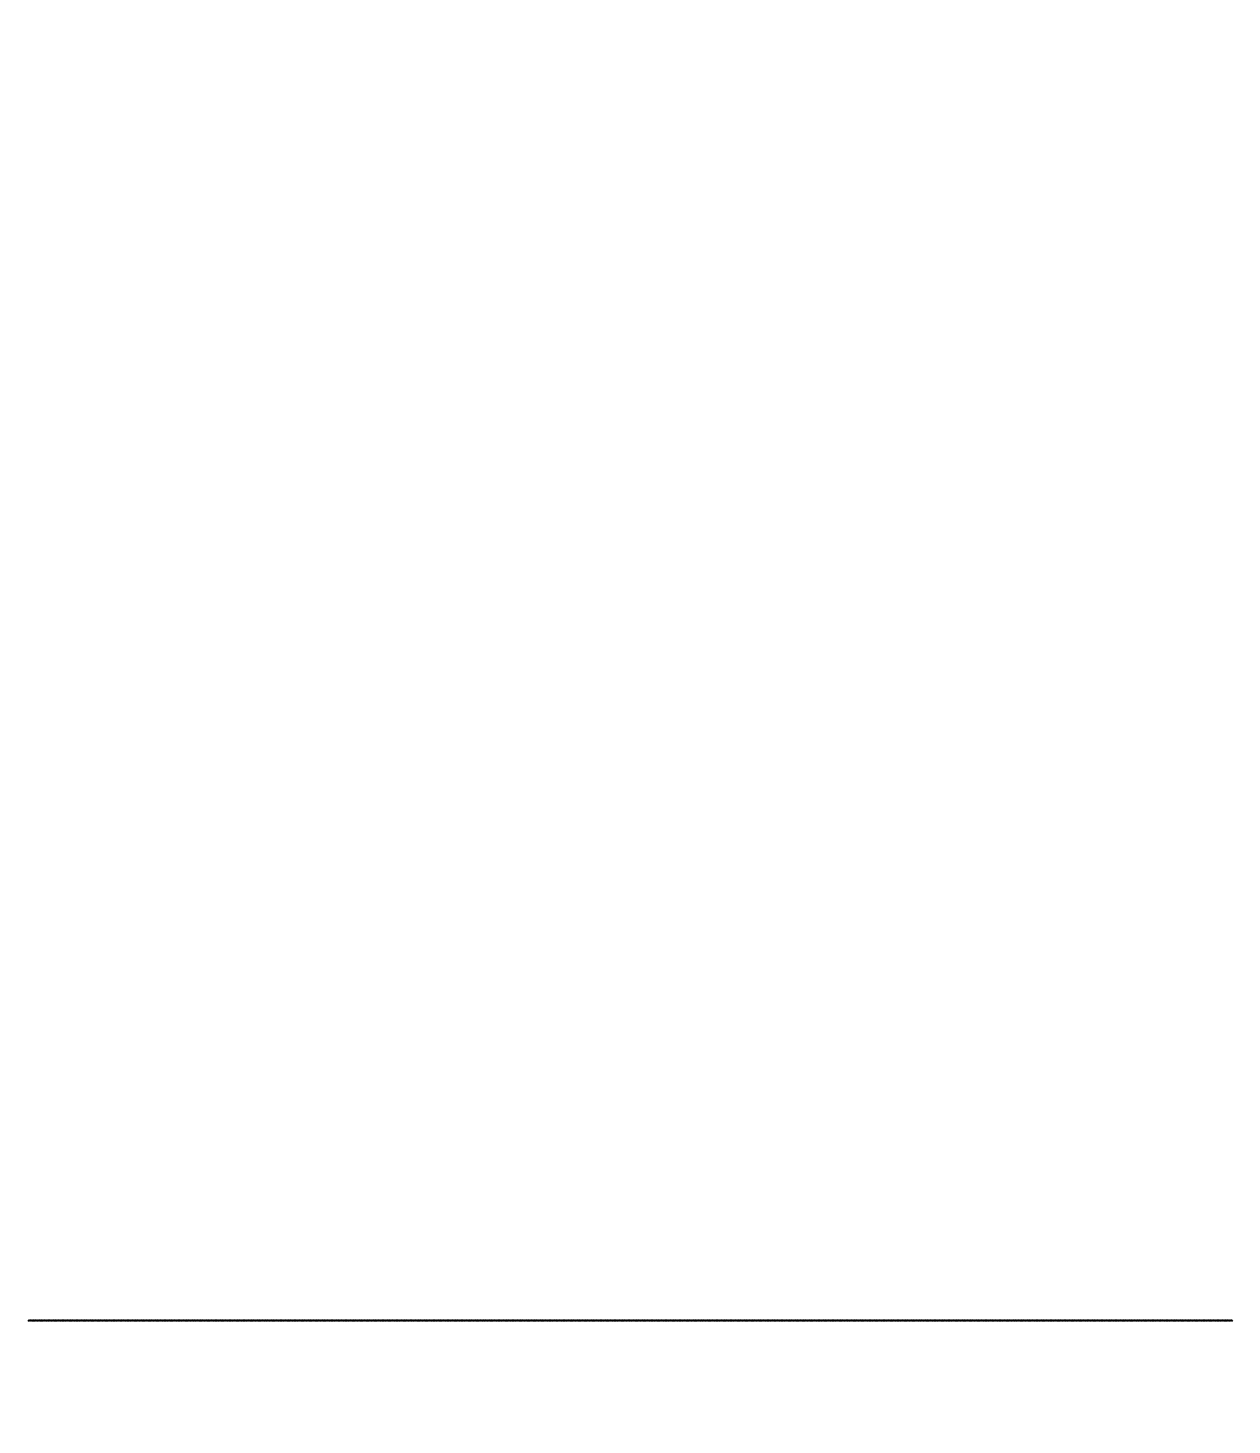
# Model space of a CAD drawing. Header units: millimetres. Extents: x 0 to 7618, y 0 to 6412.
# Drawn here: x 2834 to 3306, y 1346 to 1894 of the extents above; entities that cross this region are included whole.
import ezdxf

# ---------------------------------------------------------------- set-up
doc = ezdxf.new("R2010")
doc.units = ezdxf.units.MM
doc.styles.get("Standard").update_dxf_attribs({"font": 'arial.ttf'})
doc.dimstyles.new('ISO-25', dxfattribs={"dimtxt": 100, "dimasz": 100, "dimexe": 1.25, "dimexo": 0.625, "dimtad": 1, "dimtih": 1, "dimtoh": 1, "dimtxsty": 'Standard', "dimcen": 2.5, "dimadec": 0, "dimazin": 0, "dimtfac": 1, "dimtmove": 0, "dimatfit": 3, "dimfxl": 1, "dimfxlon": 1, "dimarcsym": 0})

# ---------------------------------------------------------------- blocks, each defined once
blk = doc.blocks.new('*D4')
at = {"color": 0, "lineweight": -2, "transparency": 16777216}
for p, q in [((1554.2, 902.31), (1554.2, 900.06)), ((1654.2, 901.31), (3557.48, 901.31)), ((3657.48, 902.31), (3657.48, 900.06))]:
    blk.add_line(p, q, dxfattribs=at)
at = {"color": 0, "transparency": 16777216}
for points in [[(1654.2, 917.97), (1654.2, 884.64), (1554.2, 901.31)], [(3557.48, 917.97), (3557.48, 884.64), (3657.48, 901.31)]]:
    blk.add_solid(points, dxfattribs=at)
at = {"layer": 'Defpoints', "color": 0, "transparency": 16777216}
for p in [(1554.2, 1594.38), (3657.48, 1547.63), (3657.48, 901.31)]:
    blk.add_point(p, dxfattribs=at)
at = {"color": 0, "transparency": 16777216, "insert": (2605.84, 966.02), "char_height": 100, "attachment_point": 5}
blk.add_mtext('2103,27 [6\'-11"]', dxfattribs=at)
blk = doc.blocks.new('*D18')
at = {"color": 0, "lineweight": -2, "transparency": 16777216}
for p, q in [((3475.51, 2734.23), (3657.48, 2859.13)), ((3657.48, 2859.13), (3657.48, 1696.15)), ((3475.51, 2735.23), (3475.51, 2734.23))]:
    blk.add_line(p, q, dxfattribs=at)
at = {"layer": 'Defpoints', "color": 0, "transparency": 16777216}
for p in [(3475.51, 2934.23), (3657.48, 2659.13), (0, 0)]:
    blk.add_point(p, dxfattribs=at)
at = {"color": 0, "transparency": 16777216, "insert": (3592.76, 2177.33), "char_height": 100, "attachment_point": 5, "rotation": 90}
blk.add_mtext('3475,51 [11\'-5"]', dxfattribs=at)

msp = doc.modelspace()

# ---------------------------------------------------------------- linework, layer by layer
msp.add_lwpolyline([(2833.528, 1387.073, 0.5205671), (2834.028, 1387.073, 0.5205671), (2834.528, 1387.073, 0.5205671), (2835.028, 1387.073, 0.5205671), (2835.528, 1387.073, 0.5205671), (2836.028, 1387.073, 0.5205671), (2836.528, 1387.073, 0.5205671), (2837.028, 1387.073, 0.5205671), (2837.528, 1387.073, 0.5205671), (2838.028, 1387.073, 0.5205671), (2838.528, 1387.073, 0.5205671), (2839.028, 1387.073, 0.5205671), (2839.528, 1387.073, 0.5205671), (2840.028, 1387.073, 0.5205671), (2840.528, 1387.073, 0.5205671), (2841.028, 1387.073, 0.5205671), (2841.528, 1387.073, 0.5205671), (2842.028, 1387.073, 0.5205671), (2842.528, 1387.073, 0.5205671), (2843.028, 1387.073, 0.5205671), (2843.528, 1387.073, 0.5205671), (2844.028, 1387.073, 0.5205671), (2844.528, 1387.073, 0.5205671), (2845.028, 1387.073, 0.5205671), (2845.528, 1387.073, 0.5205671), (2846.028, 1387.073, 0.5205671), (2846.528, 1387.073, 0.5205671), (2847.028, 1387.073, 0.5205671), (2847.528, 1387.073, 0.5205671), (2848.028, 1387.073, 0.5205671), (2848.528, 1387.073, 0.5205671), (2849.028, 1387.073, 0.5205671), (2849.528, 1387.073, 0.5205671), (2850.028, 1387.073, 0.5205671), (2850.528, 1387.073, 0.5205671), (2851.028, 1387.073, 0.5205671), (2851.528, 1387.073, 0.5205671), (2852.028, 1387.073, 0.5205671), (2852.528, 1387.073, 0.5205671), (2853.028, 1387.073, 0.5205671), (2853.528, 1387.073, 0.5205671), (2854.028, 1387.073, 0.5205671), (2854.528, 1387.073, 0.5205671), (2855.028, 1387.073, 0.5205671), (2855.528, 1387.073, 0.5205671), (2856.028, 1387.073, 0.5205671), (2856.528, 1387.073, 0.5205671), (2857.028, 1387.073, 0.5205671), (2857.528, 1387.073, 0.5205671), (2858.028, 1387.073, 0.5205671), (2858.528, 1387.073, 0.5205671), (2859.028, 1387.073, 0.5205671), (2859.528, 1387.073, 0.5205671), (2860.028, 1387.073, 0.5205671), (2860.528, 1387.073, 0.5205671), (2861.028, 1387.073, 0.5205671), (2861.528, 1387.073, 0.5205671), (2862.028, 1387.073, 0.5205671), (2862.528, 1387.073, 0.5205671), (2863.028, 1387.073, 0.5205671), (2863.528, 1387.073, 0.5205671), (2864.028, 1387.073, 0.5205671), (2864.528, 1387.073, 0.5205671), (2865.028, 1387.073, 0.5205671), (2865.528, 1387.073, 0.5205671), (2866.028, 1387.073, 0.5205671), (2866.528, 1387.073, 0.5205671), (2867.028, 1387.073, 0.5205671), (2867.528, 1387.073, 0.5205671), (2868.028, 1387.073, 0.5205671), (2868.528, 1387.073, 0.5205671), (2869.028, 1387.073, 0.5205671), (2869.528, 1387.073, 0.5205671), (2870.028, 1387.073, 0.5205671), (2870.528, 1387.073, 0.5205671), (2871.028, 1387.073, 0.5205671), (2871.528, 1387.073, 0.5205671), (2872.028, 1387.073, 0.5205671), (2872.528, 1387.073, 0.5205671), (2873.028, 1387.073, 0.5205671), (2873.528, 1387.073, 0.5205671), (2874.028, 1387.073, 0.5205671), (2874.528, 1387.073, 0.5205671), (2875.028, 1387.073, 0.5205671), (2875.528, 1387.073, 0.5205671), (2876.028, 1387.073, 0.5205671), (2876.528, 1387.073, 0.5205671), (2877.028, 1387.073, 0.5205671), (2877.528, 1387.073, 0.5205671), (2878.028, 1387.073, 0.5205671), (2878.528, 1387.073, 0.5205671), (2879.028, 1387.073, 0.5205671), (2879.528, 1387.073, 0.5205671), (2880.028, 1387.073, 0.5205671), (2880.528, 1387.073, 0.5205671), (2881.028, 1387.073, 0.5205671), (2881.528, 1387.073, 0.5205671), (2882.028, 1387.073, 0.5205671), (2882.528, 1387.073, 0.5205671), (2883.028, 1387.073, 0.5205671), (2883.528, 1387.073, 0.5205671), (2884.028, 1387.073, 0.5205671), (2884.528, 1387.073, 0.5205671), (2885.028, 1387.073, 0.5205671), (2885.528, 1387.073, 0.5205671), (2886.028, 1387.073, 0.5205671), (2886.528, 1387.073, 0.5205671), (2887.028, 1387.073, 0.5205671), (2887.528, 1387.073, 0.5205671), (2888.028, 1387.073, 0.5205671), (2888.528, 1387.073, 0.5205671), (2889.028, 1387.073, 0.5205671), (2889.528, 1387.073, 0.5205671), (2890.028, 1387.073, 0.5205671), (2890.528, 1387.073, 0.5205671), (2891.028, 1387.073, 0.5205671), (2891.528, 1387.073, 0.5205671), (2892.028, 1387.073, 0.5205671), (2892.528, 1387.073, 0.5205671), (2893.028, 1387.073, 0.5205671), (2893.528, 1387.073, 0.5205671), (2894.028, 1387.073, 0.5205671), (2894.528, 1387.073, 0.5205671), (2895.028, 1387.073, 0.5205671), (2895.528, 1387.073, 0.5205671), (2896.028, 1387.073, 0.5205671), (2896.528, 1387.073, 0.5205671), (2897.028, 1387.073, 0.5205671), (2897.528, 1387.073, 0.5205671), (2898.028, 1387.073, 0.5205671), (2898.528, 1387.073, 0.5205671), (2899.028, 1387.073, 0.5205671), (2899.528, 1387.073, 0.5205671), (2900.028, 1387.073, 0.5205671), (2900.528, 1387.073, 0.5205671), (2901.028, 1387.073, 0.5205671), (2901.528, 1387.073, 0.5205671), (2902.028, 1387.073, 0.5205671), (2902.528, 1387.073, 0.5205671), (2903.028, 1387.073, 0.5205671), (2903.528, 1387.073, 0.5205671), (2904.028, 1387.073, 0.5205671), (2904.528, 1387.073, 0.5205671), (2905.028, 1387.073, 0.5205671), (2905.528, 1387.073, 0.5205671), (2906.028, 1387.073, 0.5205671), (2906.528, 1387.073, 0.5205671), (2907.028, 1387.073, 0.5205671), (2907.528, 1387.073, 0.5205671), (2908.028, 1387.073, 0.5205671), (2908.528, 1387.073, 0.5205671), (2909.028, 1387.073, 0.5205671), (2909.528, 1387.073, 0.5205671), (2910.028, 1387.073, 0.5205671), (2910.528, 1387.073, 0.5205671), (2911.028, 1387.073, 0.5205671), (2911.528, 1387.073, 0.5205671), (2912.028, 1387.073, 0.5205671), (2912.528, 1387.073, 0.5205671), (2913.028, 1387.073, 0.5205671), (2913.528, 1387.073, 0.5205671), (2914.028, 1387.073, 0.5205671), (2914.528, 1387.073, 0.5205671), (2915.028, 1387.073, 0.5205671), (2915.528, 1387.073, 0.5205671), (2916.028, 1387.073, 0.5205671), (2916.528, 1387.073, 0.5205671), (2917.028, 1387.073, 0.5205671), (2917.528, 1387.073, 0.5205671), (2918.028, 1387.073, 0.5205671), (2918.528, 1387.073, 0.5205671), (2919.028, 1387.073, 0.5205671), (2919.528, 1387.073, 0.5205671), (2920.028, 1387.073, 0.5205671), (2920.528, 1387.073, 0.5205671), (2921.028, 1387.073, 0.5205671), (2921.528, 1387.073, 0.5205671), (2922.028, 1387.073, 0.5205671), (2922.528, 1387.073, 0.5205671), (2923.028, 1387.073, 0.5205671), (2923.528, 1387.073, 0.5205671), (2924.028, 1387.073, 0.5205671), (2924.528, 1387.073, 0.5205671), (2925.028, 1387.073, 0.5205671), (2925.528, 1387.073, 0.5205671), (2926.028, 1387.073, 0.5205671), (2926.528, 1387.073, 0.5205671), (2927.028, 1387.073, 0.5205671), (2927.528, 1387.073, 0.5205671), (2928.028, 1387.073, 0.5205671), (2928.528, 1387.073, 0.5205671), (2929.028, 1387.073, 0.5205671), (2929.528, 1387.073, 0.5205671), (2930.028, 1387.073, 0.5205671), (2930.528, 1387.073, 0.5205671), (2931.028, 1387.073, 0.5205671), (2931.528, 1387.073, 0.5205671), (2932.028, 1387.073, 0.5205671), (2932.528, 1387.073, 0.5205671), (2933.028, 1387.073, 0.5205671), (2933.528, 1387.073, 0.5205671), (2934.028, 1387.073, 0.5205671), (2934.528, 1387.073, 0.5205671), (2935.028, 1387.073, 0.5205671), (2935.528, 1387.073, 0.5205671), (2936.028, 1387.073, 0.5205671), (2936.528, 1387.073, 0.5205671), (2937.028, 1387.073, 0.5205671), (2937.528, 1387.073, 0.5205671), (2938.028, 1387.073, 0.5205671), (2938.528, 1387.073, 0.5205671), (2939.028, 1387.073, 0.5205671), (2939.528, 1387.073, 0.5205671), (2940.028, 1387.073, 0.5205671), (2940.528, 1387.073, 0.5205671), (2941.028, 1387.073, 0.5205671), (2941.528, 1387.073, 0.5205671), (2942.028, 1387.073, 0.5205671), (2942.528, 1387.073, 0.5205671), (2943.028, 1387.073, 0.5205671), (2943.528, 1387.073, 0.5205671), (2944.028, 1387.073, 0.5205671), (2944.528, 1387.073, 0.5205671), (2945.028, 1387.073, 0.5205671), (2945.528, 1387.073, 0.5205671), (2946.028, 1387.073, 0.5205671), (2946.528, 1387.073, 0.5205671), (2947.028, 1387.073, 0.5205671), (2947.528, 1387.073, 0.5205671), (2948.028, 1387.073, 0.5205671), (2948.528, 1387.073, 0.5205671), (2949.028, 1387.073, 0.5205671), (2949.528, 1387.073, 0.5205671), (2950.028, 1387.073, 0.5205671), (2950.528, 1387.073, 0.5205671), (2951.028, 1387.073, 0.5205671), (2951.528, 1387.073, 0.5205671), (2952.028, 1387.073, 0.5205671), (2952.528, 1387.073, 0.5205671), (2953.028, 1387.073, 0.5205671), (2953.528, 1387.073, 0.5205671), (2954.028, 1387.073, 0.5205671), (2954.528, 1387.073, 0.5205671), (2955.028, 1387.073, 0.5205671), (2955.528, 1387.073, 0.5205671), (2956.028, 1387.073, 0.5205671), (2956.528, 1387.073, 0.5205671), (2957.028, 1387.073, 0.5205671), (2957.528, 1387.073, 0.5205671), (2958.028, 1387.073, 0.5205671), (2958.528, 1387.073, 0.5205671), (2959.028, 1387.073, 0.5205671), (2959.528, 1387.073, 0.5205671), (2960.028, 1387.073, 0.5205671), (2960.528, 1387.073, 0.5205671), (2961.028, 1387.073, 0.5205671), (2961.528, 1387.073, 0.5205671), (2962.028, 1387.073, 0.5205671), (2962.528, 1387.073, 0.5205671), (2963.028, 1387.073, 0.5205671), (2963.528, 1387.073, 0.5205671), (2964.028, 1387.073, 0.5205671), (2964.528, 1387.073, 0.5205671), (2965.028, 1387.073, 0.5205671), (2965.528, 1387.073, 0.5205671), (2966.028, 1387.073, 0.5205671), (2966.528, 1387.073, 0.5205671), (2967.028, 1387.073, 0.5205671), (2967.528, 1387.073, 0.5205671), (2968.028, 1387.073, 0.5205671), (2968.528, 1387.073, 0.5205671), (2969.028, 1387.073, 0.5205671), (2969.528, 1387.073, 0.5205671), (2970.028, 1387.073, 0.5205671), (2970.528, 1387.073, 0.5205671), (2971.028, 1387.073, 0.5205671), (2971.528, 1387.073, 0.5205671), (2972.028, 1387.073, 0.5205671), (2972.528, 1387.073, 0.5205671), (2973.028, 1387.073, 0.5205671), (2973.528, 1387.073, 0.5205671), (2974.028, 1387.073, 0.5205671), (2974.528, 1387.073, 0.5205671), (2975.028, 1387.073, 0.5205671), (2975.528, 1387.073, 0.5205671), (2976.028, 1387.073, 0.5205671), (2976.528, 1387.073, 0.5205671), (2977.028, 1387.073, 0.5205671), (2977.528, 1387.073, 0.5205671), (2978.028, 1387.073, 0.5205671), (2978.528, 1387.073, 0.5205671), (2979.028, 1387.073, 0.5205671), (2979.528, 1387.073, 0.5205671), (2980.028, 1387.073, 0.5205671), (2980.528, 1387.073, 0.5205671), (2981.028, 1387.073, 0.5205671), (2981.528, 1387.073, 0.5205671), (2982.028, 1387.073, 0.5205671), (2982.528, 1387.073, 0.5205671), (2983.028, 1387.073, 0.5205671), (2983.528, 1387.073, 0.5205671), (2984.028, 1387.073, 0.5205671), (2984.528, 1387.073, 0.5205671), (2985.028, 1387.073, 0.5205671), (2985.528, 1387.073, 0.5205671), (2986.028, 1387.073, 0.5205671), (2986.528, 1387.073, 0.5205671), (2987.028, 1387.073, 0.5205671), (2987.528, 1387.073, 0.5205671), (2988.028, 1387.073, 0.5205671), (2988.528, 1387.073, 0.5205671), (2989.028, 1387.073, 0.5205671), (2989.528, 1387.073, 0.5205671), (2990.028, 1387.073, 0.5205671), (2990.528, 1387.073, 0.5205671), (2991.028, 1387.073, 0.5205671), (2991.528, 1387.073, 0.5205671), (2992.028, 1387.073, 0.5205671), (2992.528, 1387.073, 0.5205671), (2993.028, 1387.073, 0.5205671), (2993.528, 1387.073, 0.5205671), (2994.028, 1387.073, 0.5205671), (2994.528, 1387.073, 0.5205671), (2995.028, 1387.073, 0.5205671), (2995.528, 1387.073, 0.5205671), (2996.028, 1387.073, 0.5205671), (2996.528, 1387.073, 0.5205671), (2997.028, 1387.073, 0.5205671), (2997.528, 1387.073, 0.5205671), (2998.028, 1387.073, 0.5205671), (2998.528, 1387.073, 0.5205671), (2999.028, 1387.073, 0.5205671), (2999.528, 1387.073, 0.5205671), (3000.028, 1387.073, 0.5205671), (3000.528, 1387.073, 0.5205671), (3001.028, 1387.073, 0.5205671), (3001.528, 1387.073, 0.5205671), (3002.028, 1387.073, 0.5205671), (3002.528, 1387.073, 0.5205671), (3003.028, 1387.073, 0.5205671), (3003.528, 1387.073, 0.5205671), (3004.028, 1387.073, 0.5205671), (3004.528, 1387.073, 0.5205671), (3005.028, 1387.073, 0.5205671), (3005.528, 1387.073, 0.5205671), (3006.028, 1387.073, 0.5205671), (3006.528, 1387.073, 0.5205671), (3007.028, 1387.073, 0.5205671), (3007.528, 1387.073, 0.5205671), (3008.028, 1387.073, 0.5205671), (3008.528, 1387.073, 0.5205671), (3009.028, 1387.073, 0.5205671), (3009.528, 1387.073, 0.5205671), (3010.028, 1387.073, 0.5205671), (3010.528, 1387.073, 0.5205671), (3011.028, 1387.073, 0.5205671), (3011.528, 1387.073, 0.5205671), (3012.028, 1387.073, 0.5205671), (3012.528, 1387.073, 0.5205671), (3013.028, 1387.073, 0.5205671), (3013.528, 1387.073, 0.5205671), (3014.028, 1387.073, 0.5205671), (3014.528, 1387.073, 0.5205671), (3015.028, 1387.073, 0.5205671), (3015.528, 1387.073, 0.5205671), (3016.028, 1387.073, 0.5205671), (3016.528, 1387.073, 0.5205671), (3017.028, 1387.073, 0.5205671), (3017.528, 1387.073, 0.5205671), (3018.028, 1387.073, 0.5205671), (3018.528, 1387.073, 0.5205671), (3019.028, 1387.073, 0.5205671), (3019.528, 1387.073, 0.5205671), (3020.028, 1387.073, 0.5205671), (3020.528, 1387.073, 0.5205671), (3021.028, 1387.073, 0.5205671), (3021.528, 1387.073, 0.5205671), (3022.028, 1387.073, 0.5205671), (3022.528, 1387.073, 0.5205671), (3023.028, 1387.073, 0.5205671), (3023.528, 1387.073, 0.5205671), (3024.028, 1387.073, 0.5205671), (3024.528, 1387.073, 0.5205671), (3025.028, 1387.073, 0.5205671), (3025.528, 1387.073, 0.5205671), (3026.028, 1387.073, 0.5205671), (3026.528, 1387.073, 0.5205671), (3027.028, 1387.073, 0.5205671), (3027.528, 1387.073, 0.5205671), (3028.028, 1387.073, 0.5205671), (3028.528, 1387.073, 0.5205671), (3029.028, 1387.073, 0.5205671), (3029.528, 1387.073, 0.5205671), (3030.028, 1387.073, 0.5205671), (3030.528, 1387.073, 0.5205671), (3031.028, 1387.073, 0.5205671), (3031.528, 1387.073, 0.5205671), (3032.028, 1387.073, 0.5205671), (3032.528, 1387.073, 0.5205671), (3033.028, 1387.073, 0.5205671), (3033.528, 1387.073, 0.5205671), (3034.028, 1387.073, 0.5205671), (3034.528, 1387.073, 0.5205671), (3035.028, 1387.073, 0.5205671), (3035.528, 1387.073, 0.5205671), (3036.028, 1387.073, 0.5205671), (3036.528, 1387.073, 0.5205671), (3037.028, 1387.073, 0.5205671), (3037.528, 1387.073, 0.5205671), (3038.028, 1387.073, 0.5205671), (3038.528, 1387.073, 0.5205671), (3039.028, 1387.073, 0.5205671), (3039.528, 1387.073, 0.5205671), (3040.028, 1387.073, 0.5205671), (3040.528, 1387.073, 0.5205671), (3041.028, 1387.073, 0.5205671), (3041.528, 1387.073, 0.5205671), (3042.028, 1387.073, 0.5205671), (3042.528, 1387.073, 0.5205671), (3043.028, 1387.073, 0.5205671), (3043.528, 1387.073, 0.5205671), (3044.028, 1387.073, 0.5205671), (3044.528, 1387.073, 0.5205671), (3045.028, 1387.073, 0.5205671), (3045.528, 1387.073, 0.5205671), (3046.028, 1387.073, 0.5205671), (3046.528, 1387.073, 0.5205671), (3047.028, 1387.073, 0.5205671), (3047.528, 1387.073, 0.5205671), (3048.028, 1387.073, 0.5205671), (3048.528, 1387.073, 0.5205671), (3049.028, 1387.073, 0.5205671), (3049.528, 1387.073, 0.5205671), (3050.028, 1387.073, 0.5205671), (3050.528, 1387.073, 0.5205671), (3051.028, 1387.073, 0.5205671), (3051.528, 1387.073, 0.5205671), (3052.028, 1387.073, 0.5205671), (3052.528, 1387.073, 0.5205671), (3053.028, 1387.073, 0.5205671), (3053.528, 1387.073, 0.5205671), (3054.028, 1387.073, 0.5205671), (3054.528, 1387.073, 0.5205671), (3055.028, 1387.073, 0.5205671), (3055.528, 1387.073, 0.5205671), (3056.028, 1387.073, 0.5205671), (3056.528, 1387.073, 0.5205671), (3057.028, 1387.073, 0.5205671), (3057.528, 1387.073, 0.5205671), (3058.028, 1387.073, 0.5205671), (3058.528, 1387.073, 0.5205671), (3059.028, 1387.073, 0.5205671), (3059.528, 1387.073, 0.5205671), (3060.028, 1387.073, 0.5205671), (3060.528, 1387.073, 0.5205671), (3061.028, 1387.073, 0.5205671), (3061.528, 1387.073, 0.5205671), (3062.028, 1387.073, 0.5205671), (3062.528, 1387.073, 0.5205671), (3063.028, 1387.073, 0.5205671), (3063.528, 1387.073, 0.5205671), (3064.028, 1387.073, 0.5205671), (3064.528, 1387.073, 0.5205671), (3065.028, 1387.073, 0.5205671), (3065.528, 1387.073, 0.5205671), (3066.028, 1387.073, 0.5205671), (3066.528, 1387.073, 0.5205671), (3067.028, 1387.073, 0.5205671), (3067.528, 1387.073, 0.5205671), (3068.028, 1387.073, 0.5205671), (3068.528, 1387.073, 0.5205671), (3069.028, 1387.073, 0.5205671), (3069.528, 1387.073, 0.5205671), (3070.028, 1387.073, 0.5205671), (3070.528, 1387.073, 0.5205671), (3071.028, 1387.073, 0.5205671), (3071.528, 1387.073, 0.5205671), (3072.028, 1387.073, 0.5205671), (3072.528, 1387.073, 0.5205671), (3073.028, 1387.073, 0.5205671), (3073.528, 1387.073, 0.5205671), (3074.028, 1387.073, 0.5205671), (3074.528, 1387.073, 0.5205671), (3075.028, 1387.073, 0.5205671), (3075.528, 1387.073, 0.5205671), (3076.028, 1387.073, 0.5205671), (3076.528, 1387.073, 0.5205671), (3077.028, 1387.073, 0.5205671), (3077.528, 1387.073, 0.5205671), (3078.028, 1387.073, 0.5205671), (3078.528, 1387.073, 0.5205671), (3079.028, 1387.073, 0.5205671), (3079.528, 1387.073, 0.5205671), (3080.028, 1387.073, 0.5205671), (3080.528, 1387.073, 0.5205671), (3081.028, 1387.073, 0.5205671), (3081.528, 1387.073, 0.5205671), (3082.028, 1387.073, 0.5205671), (3082.528, 1387.073, 0.5205671), (3083.028, 1387.073, 0.5205671), (3083.528, 1387.073, 0.5205671), (3084.028, 1387.073, 0.5205671), (3084.528, 1387.073, 0.5205671), (3085.028, 1387.073, 0.5205671), (3085.528, 1387.073, 0.5205671), (3086.028, 1387.073, 0.5205671), (3086.528, 1387.073, 0.5205671), (3087.028, 1387.073, 0.5205671), (3087.528, 1387.073, 0.5205671), (3088.028, 1387.073, 0.5205671), (3088.528, 1387.073, 0.5205671), (3089.028, 1387.073, 0.5205671), (3089.528, 1387.073, 0.5205671), (3090.028, 1387.073, 0.5205671), (3090.528, 1387.073, 0.5205671), (3091.028, 1387.073, 0.5205671), (3091.528, 1387.073, 0.5205671), (3092.028, 1387.073, 0.5205671), (3092.528, 1387.073, 0.5205671), (3093.028, 1387.073, 0.5205671), (3093.528, 1387.073, 0.5205671), (3094.028, 1387.073, 0.5205671), (3094.528, 1387.073, 0.5205671), (3095.028, 1387.073, 0.5205671), (3095.528, 1387.073, 0.5205671), (3096.028, 1387.073, 0.5205671), (3096.528, 1387.073, 0.5205671), (3097.028, 1387.073, 0.5205671), (3097.528, 1387.073, 0.5205671), (3098.028, 1387.073, 0.5205671), (3098.528, 1387.073, 0.5205671), (3099.028, 1387.073, 0.5205671), (3099.528, 1387.073, 0.5205671), (3100.028, 1387.073, 0.5205671), (3100.528, 1387.073, 0.5205671), (3101.028, 1387.073, 0.5205671), (3101.528, 1387.073, 0.5205671), (3102.028, 1387.073, 0.5205671), (3102.528, 1387.073, 0.5205671), (3103.028, 1387.073, 0.5205671), (3103.528, 1387.073, 0.5205671), (3104.028, 1387.073, 0.5205671), (3104.528, 1387.073, 0.5205671), (3105.028, 1387.073, 0.5205671), (3105.528, 1387.073, 0.5205671), (3106.028, 1387.073, 0.5205671), (3106.528, 1387.073, 0.5205671), (3107.028, 1387.073, 0.5205671), (3107.528, 1387.073, 0.5205671), (3108.028, 1387.073, 0.5205671), (3108.528, 1387.073, 0.5205671), (3109.028, 1387.073, 0.5205671), (3109.528, 1387.073, 0.5205671), (3110.028, 1387.073, 0.5205671), (3110.528, 1387.073, 0.5205671), (3111.028, 1387.073, 0.5205671), (3111.528, 1387.073, 0.5205671), (3112.028, 1387.073, 0.5205671), (3112.528, 1387.073, 0.5205671), (3113.028, 1387.073, 0.5205671), (3113.528, 1387.073, 0.5205671), (3114.028, 1387.073, 0.5205671), (3114.528, 1387.073, 0.5205671), (3115.028, 1387.073, 0.5205671), (3115.528, 1387.073, 0.5205671), (3116.028, 1387.073, 0.5205671), (3116.528, 1387.073, 0.5205671), (3117.028, 1387.073, 0.5205671), (3117.528, 1387.073, 0.5205671), (3118.028, 1387.073, 0.5205671), (3118.528, 1387.073, 0.5205671), (3119.028, 1387.073, 0.5205671), (3119.528, 1387.073, 0.5205671), (3120.028, 1387.073, 0.5205671), (3120.528, 1387.073, 0.5205671), (3121.028, 1387.073, 0.5205671), (3121.528, 1387.073, 0.5205671), (3122.028, 1387.073, 0.5205671), (3122.528, 1387.073, 0.5205671), (3123.028, 1387.073, 0.5205671), (3123.528, 1387.073, 0.5205671), (3124.028, 1387.073, 0.5205671), (3124.528, 1387.073, 0.5205671), (3125.028, 1387.073, 0.5205671), (3125.528, 1387.073, 0.5205671), (3126.028, 1387.073, 0.5205671), (3126.528, 1387.073, 0.5205671), (3127.028, 1387.073, 0.5205671), (3127.528, 1387.073, 0.5205671), (3128.028, 1387.073, 0.5205671), (3128.528, 1387.073, 0.5205671), (3129.028, 1387.073, 0.5205671), (3129.528, 1387.073, 0.5205671), (3130.028, 1387.073, 0.5205671), (3130.528, 1387.073, 0.5205671), (3131.028, 1387.073, 0.5205671), (3131.528, 1387.073, 0.5205671), (3132.028, 1387.073, 0.5205671), (3132.528, 1387.073, 0.5205671), (3133.028, 1387.073, 0.5205671), (3133.528, 1387.073, 0.5205671), (3134.028, 1387.073, 0.5205671), (3134.528, 1387.073, 0.5205671), (3135.028, 1387.073, 0.5205671), (3135.528, 1387.073, 0.5205671), (3136.028, 1387.073, 0.5205671), (3136.528, 1387.073, 0.5205671), (3137.028, 1387.073, 0.5205671), (3137.528, 1387.073, 0.5205671), (3138.028, 1387.073, 0.5205671), (3138.528, 1387.073, 0.5205671), (3139.028, 1387.073, 0.5205671), (3139.528, 1387.073, 0.5205671), (3140.028, 1387.073, 0.5205671), (3140.528, 1387.073, 0.5205671), (3141.028, 1387.073, 0.5205671), (3141.528, 1387.073, 0.5205671), (3142.028, 1387.073, 0.5205671), (3142.528, 1387.073, 0.5205671), (3143.028, 1387.073, 0.5205671), (3143.528, 1387.073, 0.5205671), (3144.028, 1387.073, 0.5205671), (3144.528, 1387.073, 0.5205671), (3145.028, 1387.073, 0.5205671), (3145.528, 1387.073, 0.5205671), (3146.028, 1387.073, 0.5205671), (3146.528, 1387.073, 0.5205671), (3147.028, 1387.073, 0.5205671), (3147.528, 1387.073, 0.5205671), (3148.028, 1387.073, 0.5205671), (3148.528, 1387.073, 0.5205671), (3149.028, 1387.073, 0.5205671), (3149.528, 1387.073, 0.5205671), (3150.028, 1387.073, 0.5205671), (3150.528, 1387.073, 0.5205671), (3151.028, 1387.073, 0.5205671), (3151.528, 1387.073, 0.5205671), (3152.028, 1387.073, 0.5205671), (3152.528, 1387.073, 0.5205671), (3153.028, 1387.073, 0.5205671), (3153.528, 1387.073, 0.5205671), (3154.028, 1387.073, 0.5205671), (3154.528, 1387.073, 0.5205671), (3155.028, 1387.073, 0.5205671), (3155.528, 1387.073, 0.5205671), (3156.028, 1387.073, 0.5205671), (3156.528, 1387.073, 0.5205671), (3157.028, 1387.073, 0.5205671), (3157.528, 1387.073, 0.5205671), (3158.028, 1387.073, 0.5205671), (3158.528, 1387.073, 0.5205671), (3159.028, 1387.073, 0.5205671), (3159.528, 1387.073, 0.5205671), (3160.028, 1387.073, 0.5205671), (3160.528, 1387.073, 0.5205671), (3161.028, 1387.073, 0.5205671), (3161.528, 1387.073, 0.5205671), (3162.028, 1387.073, 0.5205671), (3162.528, 1387.073, 0.5205671), (3163.028, 1387.073, 0.5205671), (3163.528, 1387.073, 0.5205671), (3164.028, 1387.073, 0.5205671), (3164.528, 1387.073, 0.5205671), (3165.028, 1387.073, 0.5205671), (3165.528, 1387.073, 0.5205671), (3166.028, 1387.073, 0.5205671), (3166.528, 1387.073, 0.5205671), (3167.028, 1387.073, 0.5205671), (3167.528, 1387.073, 0.5205671), (3168.028, 1387.073, 0.5205671), (3168.528, 1387.073, 0.5205671), (3169.028, 1387.073, 0.5205671), (3169.528, 1387.073, 0.5205671), (3170.028, 1387.073, 0.5205671), (3170.528, 1387.073, 0.5205671), (3171.028, 1387.073, 0.5205671), (3171.528, 1387.073, 0.5205671), (3172.028, 1387.073, 0.5205671), (3172.528, 1387.073, 0.5205671), (3173.028, 1387.073, 0.5205671), (3173.528, 1387.073, 0.5205671), (3174.028, 1387.073, 0.5205671), (3174.528, 1387.073, 0.5205671), (3175.028, 1387.073, 0.5205671), (3175.528, 1387.073, 0.5205671), (3176.028, 1387.073, 0.5205671), (3176.528, 1387.073, 0.5205671), (3177.028, 1387.073, 0.5205671), (3177.528, 1387.073, 0.5205671), (3178.028, 1387.073, 0.5205671), (3178.528, 1387.073, 0.5205671), (3179.028, 1387.073, 0.5205671), (3179.528, 1387.073, 0.5205671), (3180.028, 1387.073, 0.5205671), (3180.528, 1387.073, 0.5205671), (3181.028, 1387.073, 0.5205671), (3181.528, 1387.073, 0.5205671), (3182.028, 1387.073, 0.5205671), (3182.528, 1387.073, 0.5205671), (3183.028, 1387.073, 0.5205671), (3183.528, 1387.073, 0.5205671), (3184.028, 1387.073, 0.5205671), (3184.528, 1387.073, 0.5205671), (3185.028, 1387.073, 0.5205671), (3185.528, 1387.073, 0.5205671), (3186.028, 1387.073, 0.5205671), (3186.528, 1387.073, 0.5205671), (3187.028, 1387.073, 0.5205671), (3187.528, 1387.073, 0.5205671), (3188.028, 1387.073, 0.5205671), (3188.528, 1387.073, 0.5205671), (3189.028, 1387.073, 0.5205671), (3189.528, 1387.073, 0.5205671), (3190.028, 1387.073, 0.5205671), (3190.528, 1387.073, 0.5205671), (3191.028, 1387.073, 0.5205671), (3191.528, 1387.073, 0.5205671), (3192.028, 1387.073, 0.5205671), (3192.528, 1387.073, 0.5205671), (3193.028, 1387.073, 0.5205671), (3193.528, 1387.073, 0.5205671), (3194.028, 1387.073, 0.5205671), (3194.528, 1387.073, 0.5205671), (3195.028, 1387.073, 0.5205671), (3195.528, 1387.073, 0.5205671), (3196.028, 1387.073, 0.5205671), (3196.528, 1387.073, 0.5205671), (3197.028, 1387.073, 0.5205671), (3197.528, 1387.073, 0.5205671), (3198.028, 1387.073, 0.5205671), (3198.528, 1387.073, 0.5205671), (3199.028, 1387.073, 0.5205671), (3199.528, 1387.073, 0.5205671), (3200.028, 1387.073, 0.5205671), (3200.528, 1387.073, 0.5205671), (3201.028, 1387.073, 0.5205671), (3201.528, 1387.073, 0.5205671), (3202.028, 1387.073, 0.5205671), (3202.528, 1387.073, 0.5205671), (3203.028, 1387.073, 0.5205671), (3203.528, 1387.073, 0.5205671), (3204.028, 1387.073, 0.5205671), (3204.528, 1387.073, 0.5205671), (3205.028, 1387.073, 0.5205671), (3205.528, 1387.073, 0.5205671), (3206.028, 1387.073, 0.5205671), (3206.528, 1387.073, 0.5205671), (3207.028, 1387.073, 0.5205671), (3207.528, 1387.073, 0.5205671), (3208.028, 1387.073, 0.5205671), (3208.528, 1387.073, 0.5205671), (3209.028, 1387.073, 0.5205671), (3209.528, 1387.073, 0.5205671), (3210.028, 1387.073, 0.5205671), (3210.528, 1387.073, 0.5205671), (3211.028, 1387.073, 0.5205671), (3211.528, 1387.073, 0.5205671), (3212.028, 1387.073, 0.5205671), (3212.528, 1387.073, 0.5205671), (3213.028, 1387.073, 0.5205671), (3213.528, 1387.073, 0.5205671), (3214.028, 1387.073, 0.5205671), (3214.528, 1387.073, 0.5205671), (3215.028, 1387.073, 0.5205671), (3215.528, 1387.073, 0.5205671), (3216.028, 1387.073, 0.5205671), (3216.528, 1387.073, 0.5205671), (3217.028, 1387.073, 0.5205671), (3217.528, 1387.073, 0.5205671), (3218.028, 1387.073, 0.5205671), (3218.528, 1387.073, 0.5205671), (3219.028, 1387.073, 0.5205671), (3219.528, 1387.073, 0.5205671), (3220.028, 1387.073, 0.5205671), (3220.528, 1387.073, 0.5205671), (3221.028, 1387.073, 0.5205671), (3221.528, 1387.073, 0.5205671), (3222.028, 1387.073, 0.5205671), (3222.528, 1387.073, 0.5205671), (3223.028, 1387.073, 0.5205671), (3223.528, 1387.073, 0.5205671), (3224.028, 1387.073, 0.5205671), (3224.528, 1387.073, 0.5205671), (3225.028, 1387.073, 0.5205671), (3225.528, 1387.073, 0.5205671), (3226.028, 1387.073, 0.5205671), (3226.528, 1387.073, 0.5205671), (3227.028, 1387.073, 0.5205671), (3227.528, 1387.073, 0.5205671), (3228.028, 1387.073, 0.5205671), (3228.528, 1387.073, 0.5205671), (3229.028, 1387.073, 0.5205671), (3229.528, 1387.073, 0.5205671), (3230.028, 1387.073, 0.5205671), (3230.528, 1387.073, 0.5205671), (3231.028, 1387.073, 0.5205671), (3231.528, 1387.073, 0.5205671), (3232.028, 1387.073, 0.5205671), (3232.528, 1387.073, 0.5205671), (3233.028, 1387.073, 0.5205671), (3233.528, 1387.073, 0.5205671), (3234.028, 1387.073, 0.5205671), (3234.528, 1387.073, 0.5205671), (3235.028, 1387.073, 0.5205671), (3235.528, 1387.073, 0.5205671), (3236.028, 1387.073, 0.5205671), (3236.528, 1387.073, 0.5205671), (3237.028, 1387.073, 0.5205671), (3237.528, 1387.073, 0.5205671), (3238.028, 1387.073, 0.5205671), (3238.528, 1387.073, 0.5205671), (3239.028, 1387.073, 0.5205671), (3239.528, 1387.073, 0.5205671), (3240.028, 1387.073, 0.5205671), (3240.528, 1387.073, 0.5205671), (3241.028, 1387.073, 0.5205671), (3241.528, 1387.073, 0.5205671), (3242.028, 1387.073, 0.5205671), (3242.528, 1387.073, 0.5205671), (3243.028, 1387.073, 0.5205671), (3243.528, 1387.073, 0.5205671), (3244.028, 1387.073, 0.5205671), (3244.528, 1387.073, 0.5205671), (3245.028, 1387.073, 0.5205671), (3245.528, 1387.073, 0.5205671), (3246.028, 1387.073, 0.5205671), (3246.528, 1387.073, 0.5205671), (3247.028, 1387.073, 0.5205671), (3247.528, 1387.073, 0.5205671), (3248.028, 1387.073, 0.5205671), (3248.528, 1387.073, 0.5205671), (3249.028, 1387.073, 0.5205671), (3249.528, 1387.073, 0.5205671), (3250.028, 1387.073, 0.5205671), (3250.528, 1387.073, 0.5205671), (3251.028, 1387.073, 0.5205671), (3251.528, 1387.073, 0.5205671), (3252.028, 1387.073, 0.5205671), (3252.528, 1387.073, 0.5205671), (3253.028, 1387.073, 0.5205671), (3253.528, 1387.073, 0.5205671), (3254.028, 1387.073, 0.5205671), (3254.528, 1387.073, 0.5205671), (3255.028, 1387.073, 0.5205671), (3255.528, 1387.073, 0.5205671), (3256.028, 1387.073, 0.5205671), (3256.528, 1387.073, 0.5205671), (3257.028, 1387.073, 0.5205671), (3257.528, 1387.073, 0.5205671), (3258.028, 1387.073, 0.5205671), (3258.528, 1387.073, 0.5205671), (3259.028, 1387.073, 0.5205671), (3259.528, 1387.073, 0.5205671), (3260.028, 1387.073, 0.5205671), (3260.528, 1387.073, 0.5205671), (3261.028, 1387.073, 0.5205671), (3261.528, 1387.073, 0.5205671), (3262.028, 1387.073, 0.5205671), (3262.528, 1387.073, 0.5205671), (3263.028, 1387.073, 0.5205671), (3263.528, 1387.073, 0.5205671), (3264.028, 1387.073, 0.5205671), (3264.528, 1387.073, 0.5205671), (3265.028, 1387.073, 0.5205671), (3265.528, 1387.073, 0.5205671), (3266.028, 1387.073, 0.5205671), (3266.528, 1387.073, 0.5205671), (3267.028, 1387.073, 0.5205671), (3267.528, 1387.073, 0.5205671), (3268.028, 1387.073, 0.5205671), (3268.528, 1387.073, 0.5205671), (3269.028, 1387.073, 0.5205671), (3269.528, 1387.073, 0.5205671), (3270.028, 1387.073, 0.5205671), (3270.528, 1387.073, 0.5205671), (3271.028, 1387.073, 0.5205671), (3271.528, 1387.073, 0.5205671), (3272.028, 1387.073, 0.5205671), (3272.528, 1387.073, 0.5205671), (3273.028, 1387.073, 0.5205671), (3273.528, 1387.073, 0.5205671), (3274.028, 1387.073, 0.5205671), (3274.528, 1387.073, 0.5205671), (3275.028, 1387.073, 0.5205671), (3275.528, 1387.073, 0.5205671), (3276.028, 1387.073, 0.5205671), (3276.528, 1387.073, 0.5205671), (3277.028, 1387.073, 0.5205671), (3277.528, 1387.073, 0.5205671), (3278.028, 1387.073, 0.5205671), (3278.528, 1387.073, 0.5205671), (3279.028, 1387.073, 0.5205671), (3279.528, 1387.073, 0.5205671), (3280.028, 1387.073, 0.5205671), (3280.528, 1387.073, 0.5205671), (3281.028, 1387.073, 0.5205671), (3281.528, 1387.073, 0.5205671), (3282.028, 1387.073, 0.5205671), (3282.528, 1387.073, 0.5205671), (3283.028, 1387.073, 0.5205671), (3283.528, 1387.073, 0.5205671), (3284.028, 1387.073, 0.5205671), (3284.528, 1387.073, 0.5205671), (3285.028, 1387.073, 0.5205671), (3285.528, 1387.073, 0.5205671), (3286.028, 1387.073, 0.5205671), (3286.528, 1387.073, 0.5205671), (3287.028, 1387.073, 0.5205671), (3287.528, 1387.073, 0.5205671), (3288.028, 1387.073, 0.5205671), (3288.528, 1387.073, 0.5205671), (3289.028, 1387.073, 0.5205671), (3289.528, 1387.073, 0.5205671), (3290.028, 1387.073, 0.5205671), (3290.528, 1387.073, 0.5205671), (3291.028, 1387.073, 0.5205671), (3291.528, 1387.073, 0.5205671), (3292.028, 1387.073, 0.5205671), (3292.528, 1387.073, 0.5205671), (3293.028, 1387.073, 0.5205671), (3293.528, 1387.073, 0.5205671), (3294.028, 1387.073, 0.5205671), (3294.528, 1387.073, 0.5205671), (3295.028, 1387.073, 0.5205671), (3295.528, 1387.073, 0.5205671), (3296.028, 1387.073, 0.5205671), (3296.528, 1387.073, 0.5205671), (3297.028, 1387.073, 0.5205671), (3297.528, 1387.073, 0.5205671), (3298.028, 1387.073, 0.5205671), (3298.528, 1387.073, 0.5205671), (3299.028, 1387.073, 0.5205671), (3299.528, 1387.073, 0.5205671), (3300.028, 1387.073, 0.5205671), (3300.528, 1387.073, 0.5205671), (3301.028, 1387.073, 0.5205671), (3301.528, 1387.073, 0.5205671), (3302.028, 1387.073, 0.5205671), (3302.528, 1387.073, 0.5205671), (3303.028, 1387.073, 0.5205671), (3303.528, 1387.073, 0.5205671), (3304.028, 1387.073, 0.5205671), (3304.528, 1387.073, 0.5205671), (3305.028, 1387.073, 0.5205671), (3305.528, 1387.073, 0.5205671), (3306.028, 1387.073, 0.5205671)], format="xyb")

# ---------------------------------------------------------------- dimensions: what is measured, and where the dimension line sits
dim = msp.add_ordinate_dim(feature_location=(3475.506, 2934.23), offset=(181.97, -275.105), dtype=1, origin=(0, 0), dimstyle='ISO-25')
dim.commit()
dim.dimension.update_dxf_attribs({"geometry": '*D18', "text_midpoint": (3592.764, 2177.327)})
dim = msp.add_linear_dim(base=(3657.475, 901.308), p1=(1554.203, 1594.383), p2=(3657.475, 1547.625), dimstyle='ISO-25')
dim.commit()
dim.dimension.update_dxf_attribs({"geometry": '*D4', "text_midpoint": (2605.839, 966.019)})

doc.saveas('drawing.dxf')
